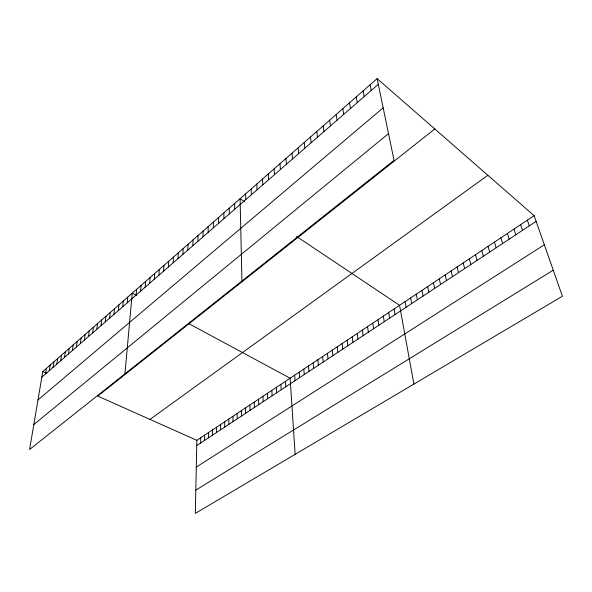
<?xml version="1.0" encoding="UTF-8"?>
<svg xmlns="http://www.w3.org/2000/svg" width="592" height="592" viewBox="0 0 592 592"><rect width="100%" height="100%" fill="white"/><g stroke="black" fill="none" stroke-linecap="round" stroke-linejoin="round"><path stroke-width="0.89" d="M218.589 223.295L218.603 217.501M216.561 432.486L216.583 427.172M213.327 227.876L213.372 222.081M212.535 435.15L212.572 429.844M208.539 437.791L208.591 432.493M204.573 440.411L204.647 435.12M208.125 232.404L208.199 226.618M200.644 443.008L200.732 437.725M202.975 236.889L203.078 231.102M534.132 215.68L196.855 440.315L195.323 513.39L562.4 296.244L534.132 215.68L377.119 78.61L42.772 371.569L29.6 449.498L394.043 160.328L377.119 78.61M197.876 241.329L198.017 235.542M192.829 245.717L192.999 239.938M187.834 250.068L188.041 244.281M182.898 254.368L183.128 248.588M178.007 258.623L178.266 252.851M173.16 262.833L173.449 257.069M168.372 267.007L168.69 261.242M163.629 271.136L163.969 265.371M158.93 275.221L159.3 269.464M154.283 279.269L154.682 273.511M149.68 283.272L150.102 277.522M145.121 287.238L145.573 281.496M140.607 291.168L141.081 285.425M136.138 295.06L136.634 289.325M124.927 373.863L132.238 293.181L136.671 295.571M127.206 302.838L127.746 297.117M122.736 306.73L123.299 301.01M118.311 310.578L118.896 304.865M113.923 314.396L114.537 308.684M109.587 318.17L110.223 312.472M105.295 321.907L105.946 316.217M101.04 325.615L101.713 319.924M96.822 329.278L97.517 323.602M92.648 332.911L93.366 327.235M88.519 336.508L89.251 330.839M84.419 340.074L85.174 334.413M80.364 343.604L81.141 337.951M76.353 347.097L77.145 341.451M72.372 350.56L73.179 344.921M68.428 353.994L69.257 348.362M64.521 357.398L65.372 351.766M60.65 360.765L61.516 355.148M56.817 364.102L57.698 358.493M53.021 367.403L53.916 361.801M49.254 370.681L50.165 365.086M45.525 373.929L46.45 368.342M41.832 377.148L378.295 84.293M37.969 399.97L383.172 107.811M33.818 424.545L388.515 133.614M434.794 128.952L97.761 396.1L196.855 440.315M149.983 419.402L487.86 175.284M196.744 445.584L536.13 221.364M196.292 467.088L544.337 244.77M195.811 490.132L553.261 270.196M42.772 371.569L46.849 373.389M189.026 323.765L290.11 378.199L295.142 454.345M244.629 201.724L240.086 198.683L241.936 281.015M296.599 236.474L399.556 305.309L413.904 384.09M527.346 220.194L529.292 225.885M520.634 224.671L522.521 230.355M513.989 229.097L515.824 234.78M507.411 233.477L509.201 239.153M500.899 237.814L502.638 243.49M494.453 242.098L496.148 247.782M488.074 246.353L489.717 252.022M481.762 250.557L483.361 256.225M475.509 254.723L477.056 260.391M469.323 258.845L470.825 264.506M463.188 262.929L464.653 268.59M457.12 266.97L458.541 272.623M451.111 270.973L452.488 276.627M445.162 274.932L446.494 280.586M439.264 278.862L440.559 284.508M433.425 282.747L434.676 288.385M427.646 286.595L428.86 292.233M421.926 290.413L423.095 296.044M416.25 294.187L417.382 299.811M370.096 84.767L371.206 90.458M410.633 297.931L411.729 303.548M405.069 301.639L406.127 307.255M363.148 90.85L364.206 96.555M394.094 308.943L395.079 314.552M356.288 96.859L357.294 102.571M388.685 312.546L389.632 318.148M349.509 102.801L350.457 108.521M383.32 316.121L384.238 321.715M378.007 319.658L378.895 325.245M342.82 108.669L343.708 114.397M372.745 323.165L373.596 328.745M367.536 326.636L368.35 332.208M336.197 114.463L337.04 120.206M362.363 330.077L363.148 335.642M329.663 120.191L330.447 125.941M357.242 333.488L357.997 339.053M352.166 336.87L352.891 342.42M323.202 125.852L323.935 131.609M347.141 340.222L347.83 345.765M342.154 343.538L342.812 349.08M316.809 131.454L317.497 137.211M337.211 346.831L337.847 352.366M310.497 136.981L311.14 142.746M332.312 350.094L332.919 355.614M327.465 353.328L328.035 358.841M304.258 142.45L304.85 148.222M322.647 356.532L323.195 362.038M298.094 147.852L298.634 153.631M317.882 359.707L318.4 365.212M313.153 362.852L313.642 368.35M291.997 153.202L292.492 158.974M308.462 365.974L308.928 371.465M303.814 369.075L304.251 374.551M285.966 158.478L286.417 164.265M299.212 372.139L299.619 377.615M280.001 163.703L280.416 169.49M294.638 375.18L295.023 380.649M274.111 168.868L274.473 174.655M285.485 381.278L285.818 386.731M280.897 384.334L281.207 389.78M268.28 173.974L268.605 179.768M276.353 387.368L276.634 392.799M262.515 179.028L262.804 184.815M271.846 390.365L272.105 395.796M267.377 393.34L267.614 398.764M256.817 184.023L257.061 189.817M262.944 396.292L263.159 401.702M251.178 188.959L251.385 194.753M258.549 399.223L258.741 404.625M254.19 402.123L254.36 407.518M245.599 193.85L245.769 199.645M249.876 405.002L250.024 410.382M245.591 407.851L245.717 413.231M241.344 410.678L241.447 416.05M234.624 203.463L234.721 209.257M237.133 413.49L237.214 418.847M232.952 416.272L233.011 421.622M229.23 208.192L229.289 213.986M228.808 419.025L228.852 424.368M223.887 212.876L223.909 218.67M224.701 421.763L224.723 427.098M220.624 424.479L220.624 429.807"/></g></svg>
